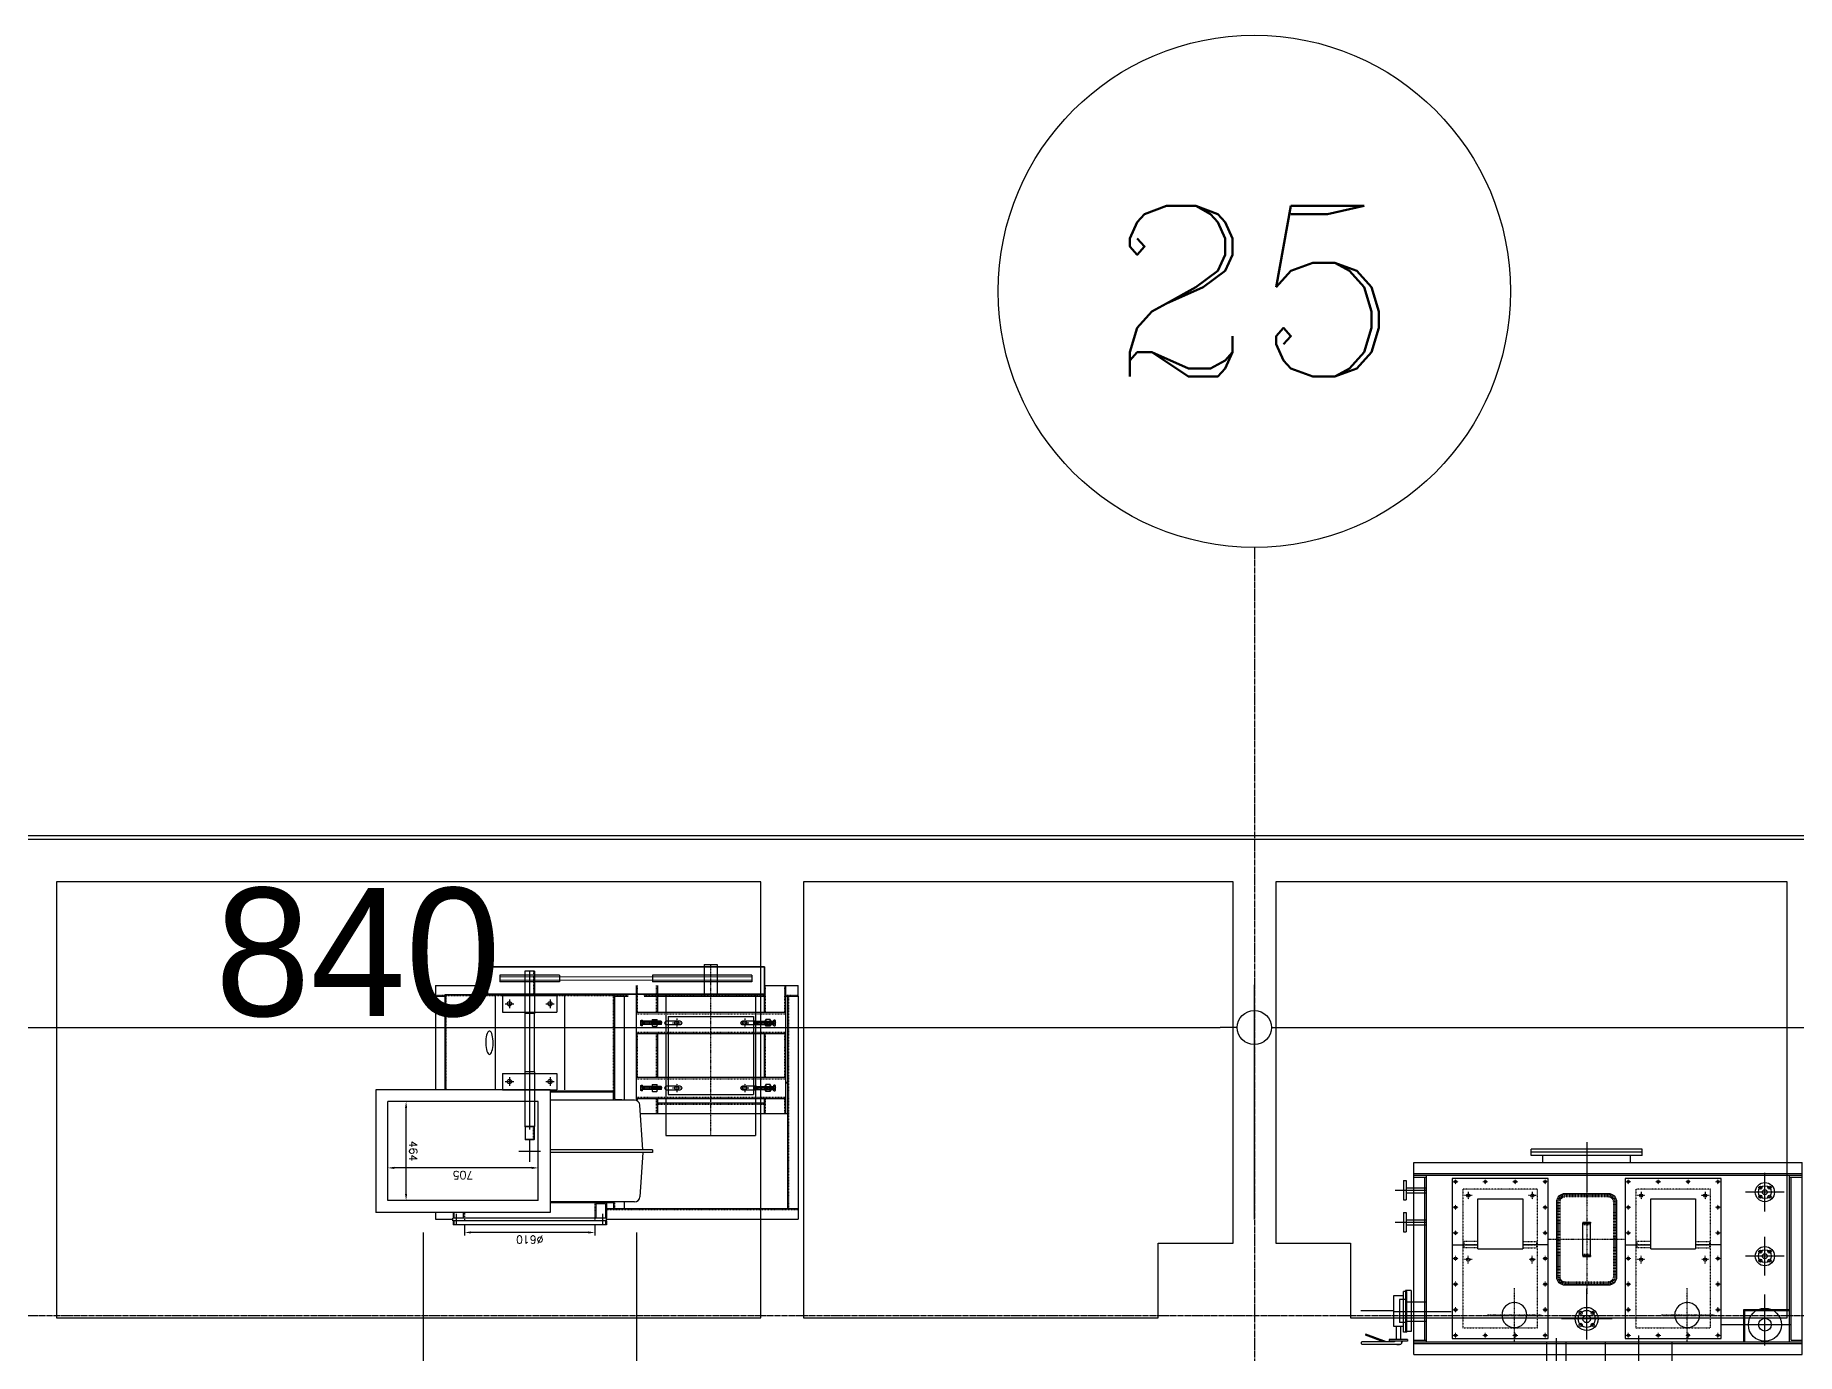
# Model space of a CAD drawing. Extents: x -3450 to 27857, y -1288 to 11880.
# Drawn here: x 20429 to 21254, y 9907 to 10525 of the extents above; entities that cross this region are included whole.
import ezdxf
from ezdxf.enums import TextEntityAlignment as Align

# ---------------------------------------------------------------- set-up
doc = ezdxf.new("R2010")
doc.units = 0
for name, pattern in [('188K-SM-03-F20-MECH-EQ-Y2257103$0$CENTER', [2, 1.25, -0.25, 0.25, -0.25]), ('188K-SM-03-F20-MECH-EQ-Y2257103$0$DASHED', [0.75, 0.5, -0.25]), ('188K-SM-03-F20-MECH-EQ-Y2257103$0$HIDDEN', [0.375, 0.25, -0.125]), ('X-S-FAB-L20$0$COL-CEN-LIN', [3.25, 2.5, -0.25, 0.25, -0.25])]:
    doc.linetypes.add(name, pattern=pattern)
for name, color, linetype in [('188K-SM-03-F20-MECH-EQ-Y2257103$0$0-CF-AAS-CVD', 140, 'Continuous'), ('188K-SM-03-F20-MECH-EQ-Y2257103$0$01 Common', 7, 'Continuous'), ('188K-SM-03-F20-MECH-EQ-Y2257103$0$01 Hidden', 4, '188K-SM-03-F20-MECH-EQ-Y2257103$0$HIDDEN'), ('188K-SM-03-F20-MECH-EQ-Y2257103$0$01-COMMOM', 7, 'Continuous'), ('188K-SM-03-F20-MECH-EQ-Y2257103$0$02 Center', 1, '188K-SM-03-F20-MECH-EQ-Y2257103$0$CENTER'), ('188K-SM-03-F20-MECH-EQ-Y2257103$0$02 Hidden', 4, '188K-SM-03-F20-MECH-EQ-Y2257103$0$HIDDEN'), ('188K-SM-03-F20-MECH-EQ-Y2257103$0$02-CENTER', 1, '188K-SM-03-F20-MECH-EQ-Y2257103$0$CENTER'), ('188K-SM-03-F20-MECH-EQ-Y2257103$0$1', 1, '188K-SM-03-F20-MECH-EQ-Y2257103$0$CENTER'), ('188K-SM-03-F20-MECH-EQ-Y2257103$0$_150_M', 7, 'Continuous'), ('188K-SM-03-F20-MECH-EQ-Y2257103$0$Dim1', 1, 'Continuous'), ('188K-SM-03-F20-MECH-EQ-Y2257103$0$MOTOR', 7, 'Continuous'), ('188K-SM-03-F20-MECH-EQ-Y2257103$0$OBJECT', 8, 'Continuous'), ('188K-SM-03-F20-MECH-EQ-Y2257103$0$S', 180, 'Continuous'), ('X-S-FAB-L20$0$0-MC', 8, 'Continuous'), ('X-S-FAB-L20$0$0-NC', 8, 'Continuous'), ('X-S-FAB-L20$0$A-BLOCK', 8, 'Continuous'), ('X-S-FAB-L20$0$BLOCK', 8, 'Continuous'), ('X-S-FAB-L20$0$CCL', 8, 'X-S-FAB-L20$0$COL-CEN-LIN'), ('X-S-FAB-L20$0$DIM', 8, 'Continuous'), ('X-S-FAB-L20$0$Steel Frame-188K', 8, 'Continuous')]:
    doc.layers.add(name, color=color, linetype=linetype)
doc.layers.add('188K-SM-03-F20-MECH-EQ-Y2257103$0$02-CenterLine', color=1, linetype='188K-SM-03-F20-MECH-EQ-Y2257103$0$CENTER', lineweight=13)
doc.layers.add('188K-SM-03-F20-MECH-EQ-Y2257103$0$1法蘭', color=2, linetype='Continuous', lineweight=25)
doc.styles.add('188K-SM-03-F20-MECH-EQ-Y2257103$0$CHINESE', font='SIMPLEX', dxfattribs={"bigfont": 'CHINESET'})
doc.styles.add('X-S-FAB-L20$0$COL-NUM', font='romanc')
doc.styles.add('X-S-FAB-L20$0$DIM', font='', dxfattribs={"width": 0.8})
doc.styles.add('X-S-FAB-L20$0$Gen-Text', font='c2.shx', dxfattribs={"bigfont": 'chinese.shx'})
doc.styles.get('X-S-FAB-L20$0$DIM').set_extended_font_data('MingLiU')
doc.dimstyles.new('188K-SM-03-F20-MECH-EQ-Y2257103$0$JAMY', dxfattribs={"dimscale": 20, "dimtxt": 3, "dimasz": 2, "dimexe": 1, "dimexo": 1, "dimgap": 1, "dimtad": 1, "dimdec": 1, "dimdsep": 46, "dimtxsty": '188K-SM-03-F20-MECH-EQ-Y2257103$0$CHINESE', "dimcen": -3, "dimclrd": 256, "dimclre": 256, "dimclrt": 256, "dimadec": 0, "dimazin": 0, "dimtfac": 0.666667, "dimtdec": 1, "dimtmove": 0, "dimatfit": 3, "dimfxl": 1, "dimtolj": 1, "dimarcsym": 0})
doc.dimstyles.new('X-S-FAB-L20$0$CIRL', dxfattribs={"dimtxt": 50, "dimasz": 25, "dimexe": 16, "dimexo": 0, "dimgap": 6, "dimtad": 1, "dimdsep": 46, "dimtxsty": 'X-S-FAB-L20$0$DIM', "dimblk": 'X-S-FAB-L20$0$_DotBlank', "dimcen": 10, "dimdle": 8, "dimclrd": 256, "dimclre": 256, "dimclrt": 6, "dimadec": 0, "dimazin": 0, "dimtfac": 1, "dimtix": 1, "dimtmove": 2, "dimatfit": 0, "dimldrblk": 'X-S-FAB-L20$0$ARROW', "dimfxl": 1, "dimtolj": 1, "dimarcsym": 0})

# ---------------------------------------------------------------- blocks, each defined once
blk = doc.blocks.new('X-S-FAB-L20$0$cn-y')
at = {"layer": 'X-S-FAB-L20$0$0-MC'}
blk.add_circle((-50, 0), 50, dxfattribs=at)
at = {"layer": 'X-S-FAB-L20$0$0-NC', "style": 'X-S-FAB-L20$0$COL-NUM'}
blk.add_attdef('GRID-Y', text='', height=50, dxfattribs=at).set_placement((-50, 0), align=Align.MIDDLE_CENTER)
blk = doc.blocks.new('X-S-FAB-L20$0$_DotBlank')
at = {"color": 0, "linetype": 'ByBlock', "lineweight": -2}
blk.add_line((-0.5, 0), (-1, 0), dxfattribs=at)
blk.add_circle((0, 0), 0.5, dxfattribs=at)
blk = doc.blocks.new('*D97')
at = {"layer": 'DefPoints', "color": 0, "transparency": 16777216}
for p in [(0, 10870), (-26160, 10780), (0, 10780)]:
    blk.add_point(p, dxfattribs=at)
at = {"layer": 'X-S-FAB-L20$0$DIM', "lineweight": -2, "transparency": 16777216}
for p, q in [((-26160, 10780), (-26160, 10890)), ((0, 10780), (0, 10890)), ((-26144, 10870), (-16, 10870))]:
    blk.add_line(p, q, dxfattribs=at)
at = {"layer": 'X-S-FAB-L20$0$DIM', "lineweight": -2, "transparency": 16777216, "xscale": 16, "yscale": 16, "zscale": 16, "rotation": 180}
blk.add_blockref('X-S-FAB-L20$0$_DotBlank', (-26160, 10870), dxfattribs=at)
at = {"layer": 'X-S-FAB-L20$0$DIM', "lineweight": -2, "transparency": 16777216, "xscale": 16, "yscale": 16, "zscale": 16}
blk.add_blockref('X-S-FAB-L20$0$_DotBlank', (0, 10870), dxfattribs=at)
at = {"layer": 'X-S-FAB-L20$0$DIM', "color": 6, "transparency": 16777216, "insert": (-13080, 10905.01), "char_height": 2.5, "attachment_point": 5, "style": 'X-S-FAB-L20$0$Gen-Text'}
blk.add_mtext('\\A1;{\\H24x;26160}', dxfattribs=at)
blk = doc.blocks.new('X-S-FAB-L20$0$ARROW')
at = {"color": 3}
blk.add_solid([(0, 0), (-2.4, -0.4), (-2.4, 0.4)], dxfattribs=at)
blk = doc.blocks.new('*D121')
at = {"layer": 'DefPoints', "color": 0, "transparency": 16777216}
for p in [(-5160, 10780), (-6000, 10690), (-5160, 10690)]:
    blk.add_point(p, dxfattribs=at)
at = {"layer": 'X-S-FAB-L20$0$DIM', "lineweight": -2, "transparency": 16777216}
for p, q in [((-6000, 10690), (-6000, 10800)), ((-5160, 10690), (-5160, 10800)), ((-5984, 10780), (-5176, 10780))]:
    blk.add_line(p, q, dxfattribs=at)
at = {"layer": 'X-S-FAB-L20$0$DIM', "lineweight": -2, "transparency": 16777216, "xscale": 16, "yscale": 16, "zscale": 16, "rotation": 180}
blk.add_blockref('X-S-FAB-L20$0$_DotBlank', (-6000, 10780), dxfattribs=at)
at = {"layer": 'X-S-FAB-L20$0$DIM', "lineweight": -2, "transparency": 16777216, "xscale": 16, "yscale": 16, "zscale": 16}
blk.add_blockref('X-S-FAB-L20$0$_DotBlank', (-5160, 10780), dxfattribs=at)
at = {"layer": 'X-S-FAB-L20$0$DIM', "color": 6, "transparency": 16777216, "insert": (-5580, 10815), "char_height": 2.5, "attachment_point": 5, "style": 'X-S-FAB-L20$0$Gen-Text'}
blk.add_mtext('\\A1;{\\H24x;840}', dxfattribs=at)
blk = doc.blocks.new('*D122')
at = {"layer": 'DefPoints', "color": 0, "transparency": 16777216}
for p in [(-4320, 10780), (-5160, 10690), (-4320, 10690)]:
    blk.add_point(p, dxfattribs=at)
at = {"layer": 'X-S-FAB-L20$0$DIM', "lineweight": -2, "transparency": 16777216}
for p, q in [((-5160, 10690), (-5160, 10800)), ((-4320, 10690), (-4320, 10800)), ((-5144, 10780), (-4336, 10780))]:
    blk.add_line(p, q, dxfattribs=at)
at = {"layer": 'X-S-FAB-L20$0$DIM', "lineweight": -2, "transparency": 16777216, "xscale": 16, "yscale": 16, "zscale": 16, "rotation": 180}
blk.add_blockref('X-S-FAB-L20$0$_DotBlank', (-5160, 10780), dxfattribs=at)
at = {"layer": 'X-S-FAB-L20$0$DIM', "lineweight": -2, "transparency": 16777216, "xscale": 16, "yscale": 16, "zscale": 16}
blk.add_blockref('X-S-FAB-L20$0$_DotBlank', (-4320, 10780), dxfattribs=at)
at = {"layer": 'X-S-FAB-L20$0$DIM', "color": 6, "transparency": 16777216, "insert": (-4740, 10815), "char_height": 2.5, "attachment_point": 5, "style": 'X-S-FAB-L20$0$Gen-Text'}
blk.add_mtext('\\A1;{\\H24x;840}', dxfattribs=at)
blk = doc.blocks.new('X-S-FAB-L20$0$鋼棚_AAS')
at = {"layer": 'X-S-FAB-L20$0$Steel Frame-188K'}
blk.add_lwpolyline([(15905, 882.17), (16705, 882.17), (16705, 905.92), (16715, 905.92), (16715, 1120.25), (16735, 1120.25), (21755, 1120.25)], dxfattribs=at)
for points in [[(18173.81, 1100.25), (17843.81, 1100.25), (17843.81, 895.92), (18173.81, 895.92)], [(18395, 1100.25), (18193.81, 1100.25), (18193.81, 895.92), (18360, 895.92), (18360, 930.92), (18395, 930.92)], [(18654.71, 1100.25), (18415, 1100.25), (18415, 930.92), (18450, 930.92), (18450, 895.92), (18654.71, 895.92)]]:
    blk.add_lwpolyline(points, close=True, dxfattribs=at)
blk = doc.blocks.new('188K-SM-03-F20-MECH-EQ-Y2257103$0$80-f')
at = {"layer": '188K-SM-03-F20-MECH-EQ-Y2257103$0$1法蘭'}
for p, q in [((443299.7, 14906.7), (443299.7, 14715.7)), ((443299.7, 14906.7), (443325.7, 14906.7)), ((443325.7, 14906.7), (443325.7, 14715.7)), ((443325.7, 14865.2), (443353.7, 14865.2)), ((443353.7, 14865.2), (443353.7, 14757.2)), ((443299.7, 14715.7), (443325.7, 14715.7)), ((443325.7, 14757.2), (443353.7, 14757.2))]:
    blk.add_line(p, q, dxfattribs=at)
blk = doc.blocks.new('188K-SM-03-F20-MECH-EQ-Y2257103$0$A$C27867FC7')
at = {"layer": '188K-SM-03-F20-MECH-EQ-Y2257103$0$01 Common'}
for p, q in [((-140, -175), (-140, 175)), ((-100, 215), (100, 215)), ((140, 175), (140, -175)), ((-17.5, 76), (-17.5, 81)), ((17.5, 81), (-17.5, 81)), ((-17.5, 76), (-17.5, -76)), ((17.5, 76), (-17.5, 76)), ((17.5, 76), (17.5, 81)), ((17.5, 76), (17.5, -76)), ((-17.5, -81), (-17.5, -76)), ((17.5, -76), (-17.5, -76)), ((17.5, -81), (-17.5, -81)), ((17.5, -81), (17.5, -76)), ((100, -215), (-100, -215))]:
    blk.add_line(p, q, dxfattribs=at)
at = {"layer": '188K-SM-03-F20-MECH-EQ-Y2257103$0$01 Common', "extrusion": (0, 0, -1)}
for centre, start, end in [((100, 175), 0, 90), ((-100, 175), 90, 180), ((100, -175), 270, 0), ((-100, -175), 180, 270)]:
    blk.add_arc(centre, 40, start, end, dxfattribs=at)
at = {"layer": '188K-SM-03-F20-MECH-EQ-Y2257103$0$01 Hidden', "linetype": '188K-SM-03-F20-MECH-EQ-Y2257103$0$HIDDEN'}
for p, q in [((-135, -175), (-135, 175)), ((-130, -175), (-130, 175)), ((-125, -175), (-125, 175)), ((-100, 210), (100, 210)), ((-100, 205), (100, 205)), ((-100, 200), (100, 200)), ((125, 175), (125, -175)), ((130, 175), (130, -175)), ((135, 175), (135, -175)), ((17.5, 75), (-17.5, 75)), ((17.5, 70), (-17.5, 70)), ((17.5, -70), (-17.5, -70)), ((17.5, -75), (-17.5, -75)), ((100, -200), (-100, -200)), ((100, -205), (-100, -205)), ((100, -210), (-100, -210))]:
    blk.add_line(p, q, dxfattribs=at)
at = {"layer": '188K-SM-03-F20-MECH-EQ-Y2257103$0$01 Hidden', "linetype": '188K-SM-03-F20-MECH-EQ-Y2257103$0$HIDDEN', "extrusion": (0, 0, -1)}
for centre, radius, start, end in [((100, 175), 35, 0, 90), ((100, 175), 30, 0, 90), ((100, 175), 25, 0, 90), ((-100, 175), 35, 90, 180), ((-100, 175), 30, 90, 180), ((-100, 175), 25, 90, 180), ((100, -175), 35, 270, 0), ((100, -175), 30, 270, 0), ((100, -175), 25, 270, 0), ((-100, -175), 35, 180, 270), ((-100, -175), 30, 180, 270), ((-100, -175), 25, 180, 270)]:
    blk.add_arc(centre, radius, start, end, dxfattribs=at)
at = {"layer": '188K-SM-03-F20-MECH-EQ-Y2257103$0$02 Center'}
for p, q in [((0, -258), (0, 258)), ((-182, 0), (182, 0))]:
    blk.add_line(p, q, dxfattribs=at)
blk = doc.blocks.new('*U229')
at = {"layer": '188K-SM-03-F20-MECH-EQ-Y2257103$0$S', "linetype": 'Continuous', "ltscale": 2}
blk.add_circle((0, 0), 7.5, dxfattribs=at)
blk = doc.blocks.new('*U230')
at = {"layer": '188K-SM-03-F20-MECH-EQ-Y2257103$0$Dim1', "color": 0, "linetype": 'ByBlock', "lineweight": -2, "transparency": 16777216}
blk.add_blockref('*U229', (38621.6, 5305.6), dxfattribs=at)
for p, rotation in [((38661.3, 5345.3), 270), ((38701, 5305.6), 180), ((38661.3, 5265.9), 90)]:
    blk.add_blockref('*U229', p, dxfattribs=dict(at, rotation=rotation))
blk = doc.blocks.new('*U231')
at = {"layer": '188K-SM-03-F20-MECH-EQ-Y2257103$0$S', "linetype": 'Continuous', "ltscale": 2}
blk.add_circle((0, 0), 7.5, dxfattribs=at)
blk = doc.blocks.new('*U232')
at = {"layer": '188K-SM-03-F20-MECH-EQ-Y2257103$0$Dim1', "color": 0, "linetype": 'ByBlock', "lineweight": -2, "transparency": 16777216}
blk.add_blockref('*U231', (25233.4, 2969.8), dxfattribs=at)
for p, rotation in [((25263.5, 3000), 270), ((25293.7, 2969.8), 180), ((25263.5, 2939.7), 90.00000000000001)]:
    blk.add_blockref('*U231', p, dxfattribs=dict(at, rotation=rotation))
blk = doc.blocks.new('188K-SM-03-F20-MECH-EQ-Y2257103$0$A3-CVD-PUMP')
for p, q in [((3011.1, 605.9), (3011.1, -144.1)), ((3461.1, 605.9), (3011.1, 605.9)), ((3461.1, -144.1), (3461.1, 605.9)), ((3011.1, -144.1), (3461.1, -144.1))]:
    blk.add_line(p, q)
for centre in [(3086.1, 235.9), (3386.1, 235.9), (3086.1, -64.1), (3386.1, -64.1)]:
    blk.add_circle(centre, 7.5)
at = {"layer": '188K-SM-03-F20-MECH-EQ-Y2257103$0$01-COMMOM'}
for p, q in [((3011.1, 165.9), (3131.1, 165.9)), ((3131.1, -49.1), (3131.1, 185.9)), ((3341.1, 185.9), (3131.1, 185.9)), ((3341.1, 185.9), (3341.1, -49.1)), ((3461.1, 165.9), (3341.1, 165.9)), ((3341.1, -49.1), (3131.1, -49.1))]:
    blk.add_line(p, q, dxfattribs=at)
for centre in [(3026.1, 590.9), (3166.1, 590.9), (3306.1, 590.9), (3446.1, 590.9), (3026.1, 470.9), (3446.1, 470.9), (3026.1, 350.9), (3446.1, 350.9), (3026.1, 230.9), (3446.1, 230.9), (3026.1, 110.9), (3446.1, 110.9), (3026.1, -9.1), (3446.1, -9.1), (3026.1, -129.1), (3166.1, -129.1), (3306.1, -129.1), (3446.1, -129.1)]:
    blk.add_circle(centre, 6, dxfattribs=at)
at = {"layer": '188K-SM-03-F20-MECH-EQ-Y2257103$0$02 Hidden'}
for p, q in [((3066.1, 150.9), (3066.1, 180.9)), ((3131.1, 180.9), (3066.1, 180.9)), ((3131.1, 165.9), (3066.1, 165.9)), ((3341.1, 180.9), (3406.1, 180.9)), ((3341.1, 165.9), (3406.1, 165.9)), ((3406.1, 150.9), (3406.1, 180.9)), ((3131.1, 150.9), (3066.1, 150.9)), ((3341.1, 150.9), (3406.1, 150.9))]:
    blk.add_line(p, q, dxfattribs=at)
blk.add_lwpolyline([(3411.1, 555.9), (3061.1, 555.9), (3061.1, -94.1), (3411.1, -94.1)], close=True, dxfattribs=at)
at = {"layer": '188K-SM-03-F20-MECH-EQ-Y2257103$0$02-CENTER'}
for p, q in [((3170.1, 621.6), (3170.1, 370.2)), ((3044.4, 495.9), (3295.9, 495.9)), ((3086.1, 253.9), (3086.1, 217.9)), ((3386.1, 253.9), (3386.1, 217.9)), ((3070.4, 235.9), (3101.9, 235.9)), ((3368, 235.9), (3404.3, 235.9)), ((3068, -64.1), (3104.3, -64.1)), ((3086.1, -82.1), (3086.1, -46.1)), ((3368, -64.1), (3404.3, -64.1)), ((3386.1, -82.1), (3386.1, -46.1))]:
    blk.add_line(p, q, dxfattribs=at)
at = {"layer": '188K-SM-03-F20-MECH-EQ-Y2257103$0$02-CenterLine', "ltscale": 0.1}
for p, q in [((3014.1, 590.9), (3038.1, 590.9)), ((3026.1, 578.9), (3026.1, 602.9)), ((3154.1, 590.9), (3178.1, 590.9)), ((3166.1, 578.9), (3166.1, 602.9)), ((3294.1, 590.9), (3318.1, 590.9)), ((3306.1, 578.9), (3306.1, 602.9)), ((3458.1, 590.9), (3434.1, 590.9)), ((3446.1, 578.9), (3446.1, 602.9)), ((3014.1, 470.9), (3038.1, 470.9)), ((3026.1, 458.9), (3026.1, 482.9)), ((3458.1, 470.9), (3434.1, 470.9)), ((3446.1, 458.9), (3446.1, 482.9)), ((3014.1, 350.9), (3038.1, 350.9)), ((3026.1, 338.9), (3026.1, 362.9)), ((3458.1, 350.9), (3434.1, 350.9)), ((3446.1, 338.9), (3446.1, 362.9)), ((3014.1, 230.9), (3038.1, 230.9)), ((3026.1, 218.9), (3026.1, 242.9)), ((3458.1, 230.9), (3434.1, 230.9)), ((3446.1, 218.9), (3446.1, 242.9)), ((3014.1, 110.9), (3038.1, 110.9)), ((3026.1, 98.9), (3026.1, 122.9)), ((3458.1, 110.9), (3434.1, 110.9)), ((3446.1, 98.9), (3446.1, 122.9)), ((3026.1, -21.1), (3026.1, 2.9)), ((3446.1, -21.1), (3446.1, 2.9)), ((3014.1, -9.1), (3038.1, -9.1)), ((3458.1, -9.1), (3434.1, -9.1)), ((3014.1, -129.1), (3038.1, -129.1)), ((3026.1, -117.1), (3026.1, -141.1)), ((3154.1, -129.1), (3178.1, -129.1)), ((3166.1, -117.1), (3166.1, -141.1)), ((3294.1, -129.1), (3318.1, -129.1)), ((3306.1, -117.1), (3306.1, -141.1)), ((3458.1, -129.1), (3434.1, -129.1)), ((3446.1, -117.1), (3446.1, -141.1))]:
    blk.add_line(p, q, dxfattribs=at)
at = {"layer": '188K-SM-03-F20-MECH-EQ-Y2257103$0$_150_M', "extrusion": (0, 0, -1)}
blk.add_circle((-3170.1, 495.9), 58.7, dxfattribs=at)
blk = doc.blocks.new('188K-SM-03-F20-MECH-EQ-Y2257103$0$A$C0CB66949')
at = {"linetype": 'Continuous', "ltscale": 2}
for p, q in [((241.5, 0), (-241.5, 0)), ((-241.5, -24), (-241.5, 0)), ((241.5, -24), (-241.5, -24)), ((-156, -583), (-156, -24)), ((156, -583), (156, -24)), ((241.5, -24), (241.5, 0)), ((241.5, -583), (-241.5, -583)), ((-241.5, -607), (-241.5, -583)), ((241.5, -607), (-241.5, -607)), ((-241.5, -607), (241.5, -607)), ((-241.5, -627), (-241.5, -607)), ((-241.5, -627), (241.5, -627)), ((-156, -737), (-156, -627)), ((156, -737), (156, -627)), ((241.5, -607), (241.5, -583)), ((241.5, -627), (241.5, -607)), ((291.5, -617), (481.5, -617)), ((291.5, -633), (291.5, -617)), ((291.5, -633), (481.5, -633)), ((341.5, -737), (341.5, -633)), ((431.5, -737), (431.5, -633)), ((481.5, -633), (481.5, -617)), ((1085.2, -782.4), (1085.2, -972.4)), ((1085.2, -782.4), (1101.2, -782.4)), ((1101.2, -782.4), (1101.2, -972.4)), ((993.2, -832.4), (1085.2, -832.4)), ((993.2, -922.4), (1085.2, -922.4)), ((1085.2, -972.4), (1101.2, -972.4)), ((1089.2, -1285), (993.2, -1285)), ((1089.2, -1309), (993.2, -1309)), ((1089.2, -1342), (1089.2, -1252)), ((1101.2, -1252), (1089.2, -1252)), ((1101.2, -1342), (1101.2, -1252)), ((1101.2, -1342), (1089.2, -1342)), ((1089.2, -1492), (1089.2, -1402)), ((1101.2, -1402), (1089.2, -1402)), ((1101.2, -1492), (1101.2, -1402)), ((1089.2, -1435), (993.2, -1435)), ((1089.2, -1459), (993.2, -1459)), ((1101.2, -1492), (1089.2, -1492))]:
    blk.add_line(p, q, dxfattribs=at)
for p, q in [((0, -607), (0, 0)), ((0, -766.9), (0, -552.9)), ((386.5, -754.3), (386.5, -571.2)), ((1053.2, -677), (-766.8, -677)), ((-766.8, -677), (-766.8, -1577)), ((1053.2, -677), (1053.2, -1577)), ((1083, -739.8), (1167.9, -739.8)), ((1083, -747), (1083, -739.8)), ((1111.1, -731.7), (1104.8, -739.8)), ((1111.1, -739.8), (1111.1, -728.9)), ((1289.6, -726.1), (1113.8, -726.1)), ((1123.9, -726.1), (1123.9, -720.5)), ((1127.5, -726.1), (1127.5, -720.5)), ((1131.1, -726.1), (1131.1, -720.5)), ((1143.8, -737.1), (1289.6, -737.1)), ((1143.8, -739.8), (1143.8, -737.1)), ((1167.9, -747), (1167.9, -739.8)), ((1180.9, -737.1), (1277.7, -772.3)), ((1196.8, -737.1), (1279.6, -767.2)), ((1300.5, -735.4), (1300.5, -727.8)), ((-714.8, -745), (-766.8, -745)), ((1053.2, -745), (993.2, -745)), ((1083, -747), (1167.9, -747)), ((1103.7, -808), (1147.2, -808)), ((1103.7, -954.6), (1103.7, -808)), ((1115.1, -808), (1115.1, -747)), ((1135.8, -808), (1135.8, -747)), ((1147.2, -808), (1147.2, -954.6)), ((1277.7, -772.3), (1279.6, -767.2)), ((878.8, -877.4), (1147, -877.4)), ((1150.7, -881.3), (1301.7, -881.3)), ((1147.2, -954.6), (1103.7, -954.6)), ((1141.3, -1297), (993.2, -1297)), ((243.2, -1672.2), (243.2, -1440.1)), ((1141.3, -1447), (993.2, -1447)), ((-706.8, -1509), (-766.8, -1509)), ((1053.2, -1509), (993.2, -1509)), ((1053.2, -1577), (-766.8, -1577)), ((-16.8, -1610), (503.2, -1610)), ((-16.8, -1610), (-16.8, -1640)), ((-16.8, -1625), (503.2, -1625)), ((-16.8, -1640), (503.2, -1640)), ((38.2, -1577), (38.2, -1610)), ((448.2, -1577), (448.2, -1610)), ((503.2, -1610), (503.2, -1640))]:
    blk.add_line(p, q)
at = {"ltscale": 350}
for p, q in [((1053.2, -729), (-766.8, -729)), ((1053.2, -737), (-766.8, -737)), ((-706.8, -737), (-706.8, -1517)), ((-496.7, -882), (-496.7, -737)), ((-491.7, -887), (-491.7, -737)), ((993.2, -737), (993.2, -1517)), ((-714.8, -745), (-714.8, -1509)), ((1001.2, -745), (1001.2, -1509)), ((-706.8, -882), (-496.7, -882)), ((-706.8, -887), (-491.7, -887)), ((1053.2, -1517), (-766.8, -1517)), ((1053.2, -1525), (-766.8, -1525))]:
    blk.add_line(p, q, dxfattribs=at)
at = {"ltscale": 3}
for p, q in [((-591.8, -720.3), (-591.8, -957.9)), ((-710.6, -817), (-388, -817)), ((243.2, -747.4), (243.2, -985)), ((124.4, -844.2), (362, -844.2)), ((-591.8, -1047.3), (-591.8, -1229)), ((-682.7, -1138.2), (-501, -1138.2)), ((-591.8, -1347.3), (-591.8, -1529)), ((-682.7, -1438.2), (-501, -1438.2))]:
    blk.add_line(p, q, dxfattribs=at)
at = {"linetype": 'Continuous', "ltscale": 2}
for centre, radius in [((-591.8, -817), 77.5), ((-591.8, -817), 30), ((243.2, -844.2), 54), ((243.2, -844.2), 17.5), ((-591.8, -1138.2), 45), ((-591.8, -1138.2), 11.5), ((-591.8, -1438.2), 45), ((-591.8, -1438.2), 11.5)]:
    blk.add_circle(centre, radius, dxfattribs=at)
at = {"ltscale": 0.1}
blk.add_circle((243.2, -844.2), 39.7, dxfattribs=at)
at = {"ltscale": 3}
for centre in [(-591.8, -1138.2), (-591.8, -1438.2)]:
    blk.add_circle(centre, 30.1, dxfattribs=at)
for centre, radius, start, end in [((1113.8, -728.9), 2.73, 90, 180), ((1290.4, -758), 31.8, 71.48806, 91.4052), ((1290.4, -705.2), 31.8, 268.5948, 288.51194)]:
    blk.add_arc(centre, radius, start, end)
for name, p in [('188K-SM-03-F20-MECH-EQ-Y2257103$0$A3-CVD-PUMP', (-3398, -1357.9)), ('188K-SM-03-F20-MECH-EQ-Y2257103$0$A3-CVD-PUMP', (-2588, -1357.9)), ('188K-SM-03-F20-MECH-EQ-Y2257103$0$A$C27867FC7', (243.2, -1217))]:
    blk.add_blockref(name, p)
at = {"rotation": 45.00000000000001}
for name, p in [('*U230', (-23342.9, -31933.4)), ('*U232', (-16355.9, -21102.1)), ('*U232', (-16355.9, -21402.1))]:
    blk.add_blockref(name, p, dxfattribs=at)
at = {"xscale": -1, "rotation": 180}
blk.add_blockref('188K-SM-03-F20-MECH-EQ-Y2257103$0$80-f', (-442234, 13929.9), dxfattribs=at)
blk = doc.blocks.new('188K-SM-03-F20-MECH-EQ-Y2257103$0$A$C47867157')
at = {"linetype": 'Continuous'}
blk.add_blockref('188K-SM-03-F20-MECH-EQ-Y2257103$0$A$C0CB66949', (6152.9, -1423.7), dxfattribs=at)
blk = doc.blocks.new('*D587')
at = {"color": 0, "lineweight": -2, "transparency": 16777216}
for p, q in [((-1778.9, 3459.5), (-1778.9, 3514)), ((-1748.9, 3499), (-1198.9, 3499)), ((-1168.9, 3459.5), (-1168.9, 3514))]:
    blk.add_line(p, q, dxfattribs=at)
at = {"color": 0, "transparency": 16777216}
for points in [[(-1748.9, 3504), (-1748.9, 3494), (-1778.9, 3499)], [(-1198.9, 3504), (-1198.9, 3494), (-1168.9, 3499)]]:
    blk.add_solid(points, dxfattribs=at)
at = {"layer": 'DefPoints', "color": 0, "transparency": 16777216}
for p in [(-1168.9, 3499), (-1778.9, 3444.5), (-1168.9, 3444.5)]:
    blk.add_point(p, dxfattribs=at)
at = {"color": 0, "transparency": 16777216, "insert": (-1473.9, 3532.7), "char_height": 37.5, "attachment_point": 5, "style": '188K-SM-03-F20-MECH-EQ-Y2257103$0$CHINESE'}
blk.add_mtext('\\A1;%%C610', dxfattribs=at)
blk = doc.blocks.new('*D588')
at = {"color": 0, "lineweight": -2, "transparency": 16777216}
for p, q in [((-1068.1, 3349.3), (-879.5, 3349.3)), ((-894.5, 3319.3), (-894.5, 2915.7)), ((-1068.1, 2885.7), (-879.5, 2885.7))]:
    blk.add_line(p, q, dxfattribs=at)
at = {"color": 0, "transparency": 16777216}
for points in [[(-899.5, 3319.3), (-889.5, 3319.3), (-894.5, 3349.3)], [(-899.5, 2915.7), (-889.5, 2915.7), (-894.5, 2885.7)]]:
    blk.add_solid(points, dxfattribs=at)
at = {"layer": 'DefPoints', "color": 0, "transparency": 16777216}
for p in [(-1083.1, 3349.3), (-1083.1, 2885.7), (-894.5, 2885.7)]:
    blk.add_point(p, dxfattribs=at)
at = {"color": 0, "transparency": 16777216, "insert": (-928.3, 3117.5), "char_height": 37.5, "attachment_point": 5, "rotation": 90, "style": '188K-SM-03-F20-MECH-EQ-Y2257103$0$CHINESE'}
blk.add_mtext('\\A1;464', dxfattribs=at)
blk = doc.blocks.new('188K-SM-03-F20-MECH-EQ-Y2257103$0$A$C5B1764C9')
at = {"layer": '188K-SM-03-F20-MECH-EQ-Y2257103$0$OBJECT', "color": 1, "linetype": '188K-SM-03-F20-MECH-EQ-Y2257103$0$CENTER'}
blk.add_line((102, 13), (0, 13), dxfattribs=at)
at = {"layer": '188K-SM-03-F20-MECH-EQ-Y2257103$0$OBJECT', "color": 5}
for p, q in [((2, 22.7), (2, 6.5)), ((2, 6.5), (2, 3.2)), ((11, 26), (5, 26)), ((5, 19.5), (11, 19.5)), ((5, 6.5), (11, 6.5)), ((11, 26), (11, 0)), ((98, 20.5), (11, 20.5)), ((100, 18.5), (11, 18.5)), ((100, 7.5), (11, 7.5)), ((98, 5.5), (11, 5.5)), ((98, 5.5), (98, 20.5)), ((100, 18.5), (98, 20.5)), ((98, 5.5), (100, 7.5)), ((100, 18.5), (100, 7.5)), ((5, 0), (11, 0))]:
    blk.add_line(p, q, dxfattribs=at)
for centre, radius, start, end in [((5.3, 22.7), 3.26, 94.53894, 265.46106), ((10.5, 13), 8.53, 130.41744, 229.58256), ((5.3, 3.2), 3.26, 94.53894, 265.46106)]:
    blk.add_arc(centre, radius, start, end, dxfattribs=at)
blk = doc.blocks.new('188K-SM-03-F20-MECH-EQ-Y2257103$0$5分調整螺絲帽-F')
at = {"layer": '188K-SM-03-F20-MECH-EQ-Y2257103$0$OBJECT', "color": 5}
for p, q in [((0, 21), (32, 21)), ((0, 0), (0, 21)), ((32, 0), (0, 0)), ((8, 23), (16, 23)), ((16, 23), (24, 23)), ((32, 0), (32, 21)), ((24, -2), (8, -2))]:
    blk.add_line(p, q, dxfattribs=at)
at = {"layer": '188K-SM-03-F20-MECH-EQ-Y2257103$0$OBJECT', "color": 5, "linetype": '188K-SM-03-F20-MECH-EQ-Y2257103$0$DASHED'}
for p, q in [((8.5, 23), (8.5, -2)), ((23.5, 23), (23.5, -2))]:
    blk.add_line(p, q, dxfattribs=at)
at = {"layer": '188K-SM-03-F20-MECH-EQ-Y2257103$0$OBJECT', "color": 1, "linetype": '188K-SM-03-F20-MECH-EQ-Y2257103$0$CENTER'}
blk.add_line((16, -4), (16, 25), dxfattribs=at)
at = {"layer": '188K-SM-03-F20-MECH-EQ-Y2257103$0$OBJECT', "color": 5}
for centre, start, end in [((8, 6), 61.92751, 118.07249), ((8, 15), 241.92751, 298.07249), ((24, 6), 61.92751, 118.07249), ((24, 15), 241.92751, 298.07249)]:
    blk.add_arc(centre, 17, start, end, dxfattribs=at)
blk = doc.blocks.new('188K-SM-03-F20-MECH-EQ-Y2257103$0$A$C2F7727E7')
at = {"layer": '188K-SM-03-F20-MECH-EQ-Y2257103$0$1'}
for p, q in [((210, 800), (210, 0)), ((71, 578), (31, 578)), ((51, 558), (51, 598)), ((389, 578), (349, 578)), ((369, 558), (369, 598)), ((71, 273), (31, 273)), ((51, 253), (51, 293)), ((389, 273), (349, 273)), ((369, 253), (369, 293))]:
    blk.add_line(p, q, dxfattribs=at)
at = {"layer": '188K-SM-03-F20-MECH-EQ-Y2257103$0$MOTOR'}
for p, q in [((0, 140), (0, 800)), ((420, 800), (0, 800)), ((420, 140), (420, 800)), ((10, 243), (10, 608)), ((410, 608), (10, 608)), ((410, 243), (410, 608)), ((410, 243), (10, 243)), ((420, 140), (0, 140)), ((180, 0), (180, 140)), ((240, 0), (240, 140)), ((240, 0), (180, 0))]:
    blk.add_line(p, q, dxfattribs=at)
for centre in [(51, 578), (369, 578), (51, 273), (369, 273)]:
    blk.add_circle(centre, 9.25, dxfattribs=at)
blk = doc.blocks.new('*D589')
at = {"color": 0, "lineweight": -2, "transparency": 16777216}
for p, q in [((-1513.6, 3334.3), (-1513.6, 3181.5)), ((-808.7, 3334.3), (-808.7, 3181.5)), ((-1483.6, 3196.5), (-838.7, 3196.5))]:
    blk.add_line(p, q, dxfattribs=at)
at = {"color": 0, "transparency": 16777216}
for points in [[(-1483.6, 3201.5), (-1483.6, 3191.5), (-1513.6, 3196.5)], [(-838.7, 3201.5), (-838.7, 3191.5), (-808.7, 3196.5)]]:
    blk.add_solid(points, dxfattribs=at)
at = {"layer": 'DefPoints', "color": 0, "transparency": 16777216}
for p in [(-1513.6, 3349.3), (-808.7, 3349.3), (-808.7, 3196.5)]:
    blk.add_point(p, dxfattribs=at)
at = {"color": 0, "transparency": 16777216, "insert": (-1161.2, 3230.2), "char_height": 37.5, "attachment_point": 5, "style": '188K-SM-03-F20-MECH-EQ-Y2257103$0$CHINESE'}
blk.add_mtext('\\A1;705', dxfattribs=at)
blk = doc.blocks.new('X-S-FAB-L20$0$FAB2-L05')
at = {"layer": 'X-S-FAB-L20$0$CCL'}
for p, q in [((-5160, 11005), (-5160, 0)), ((-26880, 10645), (1210, 10645))]:
    blk.add_line(p, q, dxfattribs=at)
at = {"layer": 'X-S-FAB-L20$0$A-BLOCK'}
ref = blk.add_blockref('X-S-FAB-L20$0$cn-y', (-5040, 11125), dxfattribs=dict(at, xscale=2.399999999999997, yscale=2.399999999999997, zscale=2.399999999999997))
ref.add_attrib('GRID-Y', '25', dxfattribs={"layer": 'X-S-FAB-L20$0$0-NC', "height": 80, "style": 'X-S-FAB-L20$0$COL-NUM'}).set_placement((-5160, 11125), align=Align.MIDDLE_CENTER)
at = {"layer": 'X-S-FAB-L20$0$DIM'}
for base, p1, p2, picture, middle in [((0, 10870), (-26160, 10780), (0, 10780), '*D97', (-13080, 10905.005)), ((-5160, 10780), (-6000, 10690), (-5160, 10690), '*D121', (-5580, 10815)), ((-4320, 10780), (-5160, 10690), (-4320, 10690), '*D122', (-4740, 10815))]:
    dim = blk.add_linear_dim(base=base, p1=p1, p2=p2, text='{\\H24x;<>}', dimstyle='X-S-FAB-L20$0$CIRL', override={"dimtxt": 2.5, "dimasz": 16, "dimexe": 20, "dimgap": 5, "dimtxsty": 'X-S-FAB-L20$0$Gen-Text', "dimblk1": 'X-S-FAB-L20$0$_DotBlank', "dimblk2": 'X-S-FAB-L20$0$_DotBlank', "dimsah": 1}, dxfattribs=at)
    dim.commit()
    dim.dimension.update_dxf_attribs({"geometry": picture, "text_midpoint": middle})
blk = doc.blocks.new('X-S-FAB-L20')
at = {"layer": 'X-S-FAB-L20$0$BLOCK'}
blk.add_blockref('X-S-FAB-L20$0$FAB2-L05', (26160, -720), dxfattribs=at)
at = {"layer": 'X-S-FAB-L20$0$Steel Frame-188K'}
blk.add_blockref('X-S-FAB-L20$0$鋼棚_AAS', (2595, 9028.08), dxfattribs=at)
blk = doc.blocks.new('188K-SM-03-F20-MECH-EQ-Y2257103$0$A$C247bf008')
for p, q in [((898, 1192.8), (0, 1192.8)), ((0, 1142.8), (0, 1192.8)), ((898, 1200.5), (1618, 1200.5)), ((898, 1200.5), (898, 1187.5)), ((898, 1187.5), (1618, 1187.5)), ((899, 1218.8), (1617, 1218.8)), ((899, 1200.5), (899, 1218.8)), ((899, 1116.8), (899, 1187.5)), ((903, 1200.5), (903, 1218.8)), ((903, 1120.8), (903, 1187.5)), ((915, 1220.5), (915, 1167.5)), ((946.9, 1187.5), (946.9, 1116.3)), ((946.9, 1187.5), (946.9, 1116.3)), ((1162.8, 1160.8), (1978.7, 1160.8)), ((1162.8, 586.1), (1162.8, 1160.8)), ((1569.1, 1187.5), (1569.1, 1160.8)), ((1569.1, 1187.5), (1569.1, 1160.8)), ((1601, 1220.5), (1601, 1167.5)), ((1613, 1200.5), (1613, 1218.8)), ((1613, 1160.8), (1613, 1187.5)), ((1617, 1200.5), (1617, 1218.8)), ((1617, 1160.8), (1617, 1187.5)), ((1618, 1200.5), (1618, 1187.5)), ((1700, 1192.8), (1618, 1192.8)), ((1700, 1160.8), (1700, 1192.8)), ((1978.7, 586.1), (1978.7, 1160.8)), ((899, 1142.8), (0, 1142.8)), ((0, 148), (0, 1142.8)), ((50, 148), (50, 1142.8)), ((727.8, 879.8), (742, 1087.9)), ((767.4, 1111.6), (1162.8, 1111.6)), ((816, 1111.6), (816, 1142.8)), ((865.9, 1116.3), (865.9, 1111.6)), ((865.9, 1116.3), (1162.8, 1116.3)), ((866, 1111.6), (866, 1142.8)), ((899, 1116.8), (946.9, 1116.8)), ((903, 1120.8), (946.9, 1120.8)), ((1218.3, 1105.2), (1923.2, 1105.2)), ((1218.3, 1105.2), (1218.3, 641.7)), ((1923.2, 1105.2), (1923.2, 641.7)), ((1258, 924.2), (1258, 822.6)), ((683.3, 879.8), (1162.8, 879.8)), ((683.3, 867.1), (683.3, 879.8)), ((683.3, 867.1), (1162.8, 867.1)), ((727.8, 867.1), (742, 659)), ((1308.8, 873.4), (1207.2, 873.4)), ((1235.5, 758.9), (1236.5, 759.9)), ((1235.5, 758.9), (1280.5, 758.9)), ((1235.5, 502.8), (1235.5, 758.9)), ((1236.5, 759.9), (1279.5, 759.9)), ((1237.6, 820.9), (1236.6, 819.9)), ((1236.6, 759.9), (1236.6, 819.9)), ((1236.6, 819.9), (1279.4, 819.9)), ((1237.6, 820.9), (1278.4, 820.9)), ((1258, 771.8), (1258, 30)), ((1278.4, 820.9), (1279.4, 819.9)), ((1279.4, 759.9), (1279.4, 819.9)), ((1279.5, 759.9), (1280.5, 758.9)), ((1280.5, 502.8), (1280.5, 758.9)), ((739.4, 698), (50, 698)), ((60, 98), (60, 698)), ((160, 628), (160, 698)), ((660, 628), (660, 698)), ((760, 628), (60, 628)), ((60, 98), (60, 601)), ((660, 648), (160, 648)), ((760, 98), (760, 636.4)), ((767.4, 635.3), (1162.8, 635.3)), ((816, 148), (816, 635.3)), ((861, 148), (861, 628.3)), ((862, 591.3), (862, 595.3)), ((1162.8, 595.3), (862, 595.3)), ((1162.8, 591.3), (862, 591.3)), ((862.3, 591.3), (862.3, 140)), ((865.9, 635.3), (1162.8, 635.3)), ((866, 635.3), (1162.8, 635.3)), ((1095.3, 140), (1095.3, 586.1)), ((1385.5, 586.3), (1130.5, 586.3)), ((1130.5, 509.3), (1130.5, 586.3)), ((1162.8, 586.1), (1978.7, 586.1)), ((1218.3, 641.7), (1923.2, 641.7)), ((1385.5, 509.3), (1385.5, 586.3)), ((1420.7, 140), (1420.7, 586.1)), ((1653.7, 586.1), (1653.7, 140)), ((1655, 148), (1655, 586.1)), ((1700, 148), (1700, 586.1)), ((60, 551), (50, 551)), ((760, 528), (60, 528)), ((160, 323), (160, 528)), ((660, 323), (660, 528)), ((1385.5, 509.3), (1130.5, 509.3)), ((1183, 547.8), (1143, 547.8)), ((1163, 527.8), (1163, 567.8)), ((1235.5, 502.8), (1280.5, 502.8)), ((1236, 502.8), (1236, 228.5)), ((1280, 502.8), (1280, 228.5)), ((1373, 547.8), (1333, 547.8)), ((1353, 527.8), (1353, 567.8)), ((760, 323), (60, 323)), ((760, 223), (60, 223)), ((160, 98), (160, 223)), ((660, 98), (660, 223)), ((1385.5, 222), (1130.5, 222)), ((1130.5, 145), (1130.5, 222)), ((1183, 183.5), (1143, 183.5)), ((1163, 163.5), (1163, 203.5)), ((1235.5, 31), (1235.5, 228.5)), ((1235.5, 228.5), (1280.5, 228.5)), ((1280.5, 31), (1280.5, 228.5)), ((1373, 183.5), (1333, 183.5)), ((1353, 163.5), (1353, 203.5)), ((1385.5, 145), (1385.5, 222)), ((0, 148), (0, 98)), ((60, 148), (0, 148)), ((158.2, 98), (0, 98)), ((158.2, 140), (1458, 140)), ((158.2, 10), (158.2, 140)), ((722.5, 148), (160, 148)), ((160.2, 12), (160.2, 140)), ((160.2, 138), (1456, 138)), ((724.7, 140), (176.7, 140)), ((862.3, 148), (797.5, 148)), ((1653.7, 140), (862.3, 140)), ((1385.5, 145), (1130.5, 145)), ((1456, 12), (1456, 140)), ((1458, 10), (1458, 140)), ((1700, 98), (1458, 98)), ((1700, 148), (1653.7, 148)), ((1700, 98), (1700, 148)), ((158.2, 10), (1458, 10)), ((160.2, 12), (1456, 12)), ((218.2, 81), (683.2, 81)), ((218.2, 49), (218.2, 81)), ((218.2, 49), (683.2, 49)), ((683.2, 49), (683.2, 81)), ((1118, 81), (1398, 81)), ((1118, 49), (1118, 81)), ((1118, 49), (1398, 49)), ((1235.5, 31), (1280.5, 31)), ((1236.5, 30), (1235.5, 31)), ((1236.5, 30), (1279.5, 30)), ((1279.5, 30), (1280.5, 31)), ((1398, 49), (1398, 81))]:
    blk.add_line(p, q)
at = {"linetype": '188K-SM-03-F20-MECH-EQ-Y2257103$0$DASHED'}
for p, q in [((953, 1116.3), (953, 1200.5)), ((1563, 1160.8), (1563, 1200.5)), ((899, 1147.8), (0, 1147.8)), ((45, 148), (45, 1142.8)), ((861, 1111.6), (861, 1142.8)), ((1241.3, 759.9), (1241.3, 820.9)), ((866, 591.3), (866, 140)), ((1650, 586.1), (1650, 140)), ((60, 143), (0, 143)), ((722.5, 143), (160, 143)), ((862.3, 143), (797.5, 143)), ((1650, 144), (866, 144)), ((1235.5, 140), (1241, 140)), ((1241, 30), (1241, 140)), ((1700, 143), (1653.7, 143))]:
    blk.add_line(p, q, dxfattribs=at)
at = {"linetype": '188K-SM-03-F20-MECH-EQ-Y2257103$0$DASHED', "ltscale": 0.5}
for p, q in [((65, 628), (65, 698)), ((155, 628), (155, 698)), ((665, 628), (665, 698)), ((760, 621), (60, 621)), ((660, 653), (160, 653)), ((755, 628), (755, 638.5)), ((60, 556), (50, 556)), ((760, 535), (60, 535)), ((65, 511), (65, 528)), ((65, 323), (65, 528)), ((155, 323), (155, 528)), ((665, 323), (665, 528)), ((755, 323), (755, 528)), ((65, 323), (65, 408)), ((760, 316), (60, 316)), ((760, 230), (60, 230)), ((65, 98), (65, 223)), ((65, 98), (65, 182)), ((155, 98), (155, 223)), ((665, 98), (665, 223)), ((755, 98), (755, 223))]:
    blk.add_line(p, q, dxfattribs=at)
for points in [[(199, 568.5, -1), (199, 587.5), (259, 587.5, -1), (259, 568.5)], [(555, 568.5, -1), (555, 587.5), (615, 587.5, -1), (615, 568.5)], [(826, 634.3), (826, 635.3), (866, 635.3), (866, 595.3), (865, 595.3, -0.414214), (862, 598.3), (862, 624.8, 0.414214), (855.5, 631.3), (829, 631.3, -0.414214)], [(199, 263.5, -1), (199, 282.5), (259, 282.5, -1), (259, 263.5)], [(555, 263.5, -1), (555, 282.5), (615, 282.5, -1), (615, 263.5)]]:
    blk.add_lwpolyline(points, format="xyb", close=True)
at = {"extrusion": (0, 0, -1), "flags": 128}
blk.add_lwpolyline([(-1446.9, 420.6), (-1443.6, 419.6), (-1440.5, 416.6), (-1437.5, 411.8), (-1435, 405.4), (-1432.8, 397.5), (-1431.2, 388.5), (-1430.1, 378.6), (-1429.6, 368.3), (-1429.8, 357.8), (-1430.6, 347.7), (-1431.9, 338.2), (-1433.8, 329.7), (-1436.2, 322.5), (-1439, 316.8), (-1442, 313), (-1445.2, 311), (-1448.5, 311), (-1451.7, 313), (-1454.8, 316.8), (-1457.5, 322.5), (-1459.9, 329.7), (-1461.8, 338.2), (-1463.2, 347.7), (-1463.9, 357.8), (-1464.1, 368.3), (-1463.6, 378.6), (-1462.6, 388.5), (-1460.9, 397.5), (-1458.8, 405.4), (-1456.2, 411.8), (-1453.3, 416.6), (-1450.1, 419.6)], close=True, dxfattribs=at)
at = {"const_width": 5}
for points in [[(218.2, 73), (1398, 73)], [(218.2, 57), (1398, 57)]]:
    blk.add_lwpolyline(points, dxfattribs=at)
for centre in [(1163, 547.8), (1353, 547.8), (1163, 183.5), (1353, 183.5)]:
    blk.add_circle(centre, 10)
for centre, start, end in [((767.4, 1086.2), 90, 176.08193), ((767.4, 660.7), 183.91807, 270)]:
    blk.add_arc(centre, 25.4, start, end)
for name, p in [('188K-SM-03-F20-MECH-EQ-Y2257103$0$A$C2F7727E7', (200, 0)), ('188K-SM-03-F20-MECH-EQ-Y2257103$0$A$C5B1764C9', (104, 565)), ('188K-SM-03-F20-MECH-EQ-Y2257103$0$A$C5B1764C9', (104, 260))]:
    blk.add_blockref(name, p)
at = {"extrusion": (0, 0, -1), "zscale": -1, "rotation": 90}
for p in [(-131, 562), (-131, 257)]:
    blk.add_blockref('188K-SM-03-F20-MECH-EQ-Y2257103$0$5分調整螺絲帽-F', p, dxfattribs=at)
at = {"extrusion": (0, 0, -1), "zscale": -1}
for p in [(-740, 565), (-740, 260)]:
    blk.add_blockref('188K-SM-03-F20-MECH-EQ-Y2257103$0$A$C5B1764C9', p, dxfattribs=at)
at = {"rotation": 90}
for p in [(683, 562), (683, 257)]:
    blk.add_blockref('188K-SM-03-F20-MECH-EQ-Y2257103$0$5分調整螺絲帽-F', p, dxfattribs=at)
dim = blk.add_linear_dim(base=(1563, 1254.9), p1=(953, 1200.5), p2=(1563, 1200.5), angle=180, text='%%C<>', dimstyle='188K-SM-03-F20-MECH-EQ-Y2257103$0$JAMY', override={"dimscale": 15, "dimtxt": 2.5, "dimdec": 0, "dimcen": 0.09, "dimclrd": 0, "dimclre": 0, "dimclrt": 0, "dimtdec": 1})
dim.commit()
dim.dimension.update_dxf_attribs({"geometry": '*D587', "text_midpoint": (1258, 1288.6), "insert": (2731.9, -2244.1)})
dim = blk.add_linear_dim(base=(1923.2, 952.4), p1=(1218.3, 1105.2), p2=(1923.2, 1105.2), dimstyle='188K-SM-03-F20-MECH-EQ-Y2257103$0$JAMY', override={"dimscale": 15, "dimtxt": 2.5, "dimdec": 0, "dimcen": 0.09, "dimclrd": 0, "dimclre": 0, "dimclrt": 0})
dim.commit()
dim.dimension.update_dxf_attribs({"geometry": '*D589', "text_midpoint": (1570.7, 986.1), "insert": (2731.9, -2244.1)})
dim = blk.add_linear_dim(base=(1837.3872, 641.65), p1=(1648.7598, 1105.2), p2=(1648.7598, 641.65), angle=270, dimstyle='188K-SM-03-F20-MECH-EQ-Y2257103$0$JAMY', override={"dimscale": 15, "dimtxt": 2.5, "dimdec": 0, "dimcen": 0.09, "dimclrd": 0, "dimclre": 0, "dimclrt": 0, "dimtdec": 1})
dim.commit()
dim.dimension.update_dxf_attribs({"geometry": '*D588', "text_midpoint": (1803.6372, 873.425), "insert": (2731.8932, -2244.0697)})
blk = doc.blocks.new('188K-SM-03-F20-MECH-EQ-Y2257103$0$CVD-2')
at = {"layer": '188K-SM-03-F20-MECH-EQ-Y2257103$0$0-CF-AAS-CVD'}
for p, q in [((20654.17, 9963.98), (20654.17, 9796.56)), ((20754.17, 9963.98), (20754.17, 9796.56))]:
    blk.add_line(p, q, dxfattribs=at)
at = {"layer": '188K-SM-03-F20-MECH-EQ-Y2257103$0$0-CF-AAS-CVD', "xscale": 0.1, "yscale": 0.1, "zscale": 0.1, "rotation": 180}
for name, p in [('188K-SM-03-F20-MECH-EQ-Y2257103$0$A$C247bf008', (20829.97, 10089.47)), ('188K-SM-03-F20-MECH-EQ-Y2257103$0$A$C47867157', (21838.99, 9696.68))]:
    blk.add_blockref(name, p, dxfattribs=at)
blk = doc.blocks.new('188K-SM-03-F20-MECH-EQ-Y2257103')
blk.add_blockref('188K-SM-03-F20-MECH-EQ-Y2257103$0$CVD-2', (-43.672, 0))

msp = doc.modelspace()

# ---------------------------------------------------------------- block references
for name in ['X-S-FAB-L20', '188K-SM-03-F20-MECH-EQ-Y2257103']:
    msp.add_blockref(name, (0, 0))

doc.saveas('drawing.dxf')
